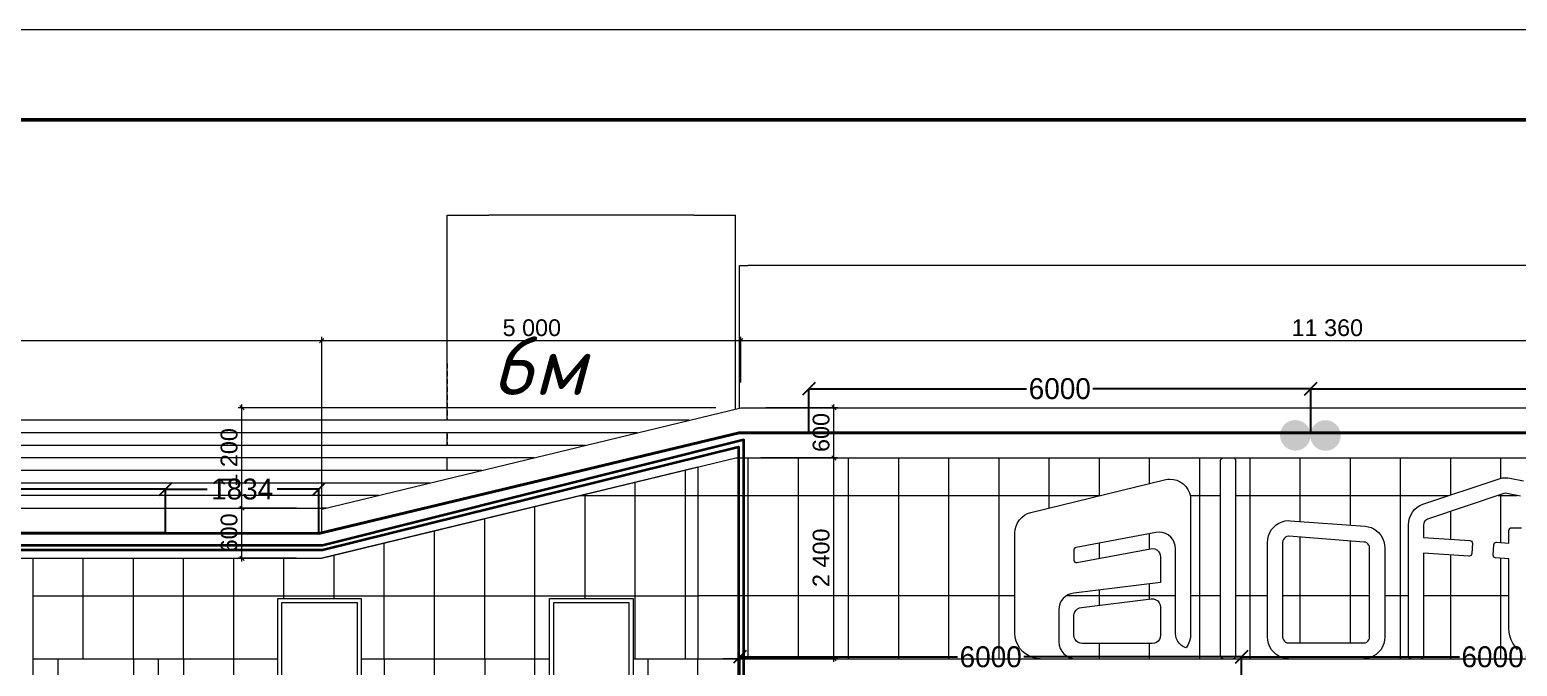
# Model space of a CAD drawing. Header units: millimetres. Extents: x 1499747 to 4230374, y -28481 to 441852.
# Drawn here: x 4100003 to 4117787, y 263885 to 271494 of the extents above; entities that cross this region are included whole.
import ezdxf
from ezdxf.enums import TextEntityAlignment as Align
from ezdxf.xclip import XClip

# ---------------------------------------------------------------- set-up
doc = ezdxf.new("R2010")
doc.units = ezdxf.units.MM
doc.header["$MEASUREMENT"] = 0
doc.header["$XCLIPFRAME"] = 0
doc.layers.add('0_ANNOT_Dimensions', color=7, linetype='Continuous')
for name, color, linetype, lineweight in [('1 Фасад_42_Витражные окна_Ном._пера__1_Ном._пера__7', 7, 'Continuous', 18), ('1 Фасад_42_Выступы_Ном._пера__1_Ном._пера__7', 7, 'Continuous', 18), ('1 Фасад_42_Двери Archicad_Ном._пера__3_Ном._пера__30', 30, 'Continuous', 18), ('1 Фасад_42_Конструктив - Колонны_Ном._пера__1_Ном._пера__7', 7, 'Continuous', 18), ('1 Фасад_42_Конструктив - Стены Ненесущие Газоблок_Ном._пера__1_Ном._пера__7', 7, 'Continuous', 18), ('1 Фасад_42_Конструктив - Стены Ненесущие Газоблок_Ном._пера__87_Ном._пера__251', 250, 'Continuous', 18), ('1 Фасад_42_Конструктив - Стены Несущие_Ном._пера__1_Ном._пера__7', 7, 'Continuous', 18), ('1 Фасад_42_Отделка керамика_Ном._пера__1_Ном._пера__7', 7, 'Continuous', 18), ('1 Фасад_42_Отделка керамика_Ном._пера__74_Ном._пера__255', 255, 'Continuous', 18), ('1 Фасад_42_Парапет_Ном._пера__20_Ном._пера__1', 1, 'Continuous', 18), ('1 Фасад_42_Размер - Общий_Ном._пера__1_Ном._пера__7', 7, 'Continuous', 18), ('1 Фасад_42_Ребра Навес_Ном._пера__1_Ном._пера__7', 7, 'Continuous', 18), ('1 Фасад_42_Сетка кладки_Ном._пера__102_Ном._пера__9', 9, 'Continuous', 18), ('1 Фасад_42_Сетка кладки_Ном._пера__62_Ном._пера__253', 252, 'Continuous', 18), ('FTP Cable', 130, 'Continuous', 30), ('Кабель 2x4mm', 200, 'Continuous', 30), ('Кабель 2х6 mm', 150, 'Continuous', 30)]:
    doc.layers.add(name, color=color, linetype=linetype, lineweight=lineweight)
doc.styles.add('СГЕНЕРИР_СТИЛЬ_2', font='arial.ttf')
doc.styles.add('СПДС', font='isocpeur.ttf', dxfattribs={"width": 0.9})
doc.styles.add('Текст', font='isocpeui.ttf')
doc.dimstyles.get("Standard").update_dxf_attribs({"dimtxt": 0.18, "dimasz": 0.18, "dimexe": 0.18, "dimexo": 0.0625, "dimgap": 0.09, "dimtad": 0, "dimtih": 1, "dimtoh": 1, "dimdec": 4, "dimzin": 0, "dimdsep": 46, "dimtxsty": 'Standard', "dimcen": 0.09, "dimadec": 0, "dimazin": 0, "dimtfac": 1, "dimtdec": 4, "dimtofl": 0, "dimtmove": 0, "dimatfit": 3, "dimfxl": 1, "dimtolj": 1, "dimtzin": 0, "dimarcsym": 0})

# ---------------------------------------------------------------- blocks, each defined once
blk = doc.blocks.new('Чертеж_5_42', base_point=(1557140, 9891))
at = {"layer": '1 Фасад_42_Витражные окна_Ном._пера__1_Ном._пера__7', "color": 252, "linetype": 'Continuous', "true_color": 0x939598}
for p, q in [((1533165, 54211), (1533395, 54211)), ((1533165, 53691), (1533165, 54211)), ((1533395, 54211), (1534065, 54211)), ((1534065, 54211), (1534065, 53691)), ((1536415, 54211), (1536645, 54211)), ((1536415, 53691), (1536415, 54211)), ((1536645, 54211), (1537315, 54211)), ((1537315, 54211), (1537315, 53691)), ((1533165, 53016), (1533165, 53691)), ((1534065, 53691), (1534065, 53016)), ((1536415, 53016), (1536415, 53691)), ((1537315, 53691), (1537315, 53016))]:
    blk.add_line(p, q, dxfattribs=at)
at = {"layer": '1 Фасад_42_Выступы_Ном._пера__1_Ном._пера__7', "color": 252, "linetype": 'Continuous', "true_color": 0x939598}
for p, q in [((1530190, 46491), (1530190, 54741)), ((1538140, 53541), (1538690, 53541)), ((1538140, 45941), (1538140, 53541)), ((1538690, 53541), (1552090, 53541))]:
    blk.add_line(p, q, dxfattribs=at)
at = {"layer": '1 Фасад_42_Двери Archicad_Ном._пера__3_Ном._пера__30', "color": 252, "linetype": 'Continuous', "true_color": 0x939598}
for p, q in [((1535140, 57071), (1535140, 57013)), ((1535140, 56977), (1535140, 56919)), ((1535140, 56883), (1535140, 56825)), ((1535140, 56789), (1535140, 56731)), ((1535140, 56695), (1535140, 56637)), ((1535140, 56601), (1535140, 56543)), ((1535140, 56507), (1535140, 56449)), ((1535140, 56412), (1535140, 56391)), ((1535140, 56224), (1535140, 56166)), ((1535140, 56130), (1535140, 56091))]:
    blk.add_line(p, q, dxfattribs=at)
at = {"layer": '1 Фасад_42_Конструктив - Колонны_Ном._пера__1_Ном._пера__7', "color": 252, "linetype": 'Continuous', "true_color": 0x939598}
for p, q in [((1535140, 56391), (1535140, 58841)), ((1535140, 58841), (1535640, 58841)), ((1538090, 58841), (1538590, 58841)), ((1538590, 56526), (1538590, 58841)), ((1535140, 56091), (1535140, 56241))]:
    blk.add_line(p, q, dxfattribs=at)
at = {"layer": '1 Фасад_42_Конструктив - Стены Ненесущие Газоблок_Ном._пера__1_Ном._пера__7', "color": 252, "linetype": 'Continuous', "true_color": 0x939598}
for p, q in [((1538635, 56537), (1538635, 58241)), ((1538635, 58241), (1538735, 58241)), ((1548040, 58241), (1538735, 58241))]:
    blk.add_line(p, q, dxfattribs=at)
at = {"layer": '1 Фасад_42_Конструктив - Стены Ненесущие Газоблок_Ном._пера__87_Ном._пера__251', "color": 252, "linetype": 'Continuous', "true_color": 0x939598}
for p, q in [((1535140, 55791), (1535140, 55941)), ((1535140, 55105), (1535140, 55105))]:
    blk.add_line(p, q, dxfattribs=at)
at = {"layer": '1 Фасад_42_Конструктив - Стены Несущие_Ном._пера__1_Ном._пера__7', "color": 252, "linetype": 'Continuous', "true_color": 0x939598}
for p, q in [((1538090, 58841), (1535640, 58841)), ((1535640, 55226), (1535640, 55226))]:
    blk.add_line(p, q, dxfattribs=at)
at = {"layer": '1 Фасад_42_Отделка керамика_Ном._пера__1_Ном._пера__7', "color": 252, "linetype": 'Continuous', "true_color": 0x939598}
for p, q in [((1544388, 55910), (1544391, 55922)), ((1544388, 53573), (1544388, 55910)), ((1544391, 55922), (1544397, 55932)), ((1544397, 55932), (1544407, 55939)), ((1544407, 55939), (1544418, 55941)), ((1544538, 55941), (1544550, 55939)), ((1544550, 55939), (1544560, 55932)), ((1544560, 55932), (1544566, 55922)), ((1544566, 55922), (1544568, 55910)), ((1544568, 55910), (1544568, 53573)), ((1538140, 55832), (1533642, 54741)), ((1538140, 55832), (1538140, 53541)), ((1542121, 55288), (1543734, 55685)), ((1543734, 55685), (1543757, 55688)), ((1543757, 55688), (1543780, 55689)), ((1543780, 55689), (1543824, 55685)), ((1543824, 55685), (1543866, 55674)), ((1543866, 55674), (1543905, 55656)), ((1546808, 55388), (1547720, 55692)), ((1547720, 55692), (1547758, 55702)), ((1547758, 55702), (1547797, 55705)), ((1547797, 55705), (1547821, 55704)), ((1547821, 55704), (1547845, 55700)), ((1547845, 55700), (1548010, 55666)), ((1543905, 55656), (1543941, 55631)), ((1543941, 55631), (1543972, 55600)), ((1543972, 55600), (1543997, 55564)), ((1543997, 55564), (1544015, 55525)), ((1544015, 55525), (1544027, 55483)), ((1547776, 55514), (1546863, 55209)), ((1547796, 55518), (1547776, 55514)), ((1547810, 55516), (1547796, 55518)), ((1547975, 55482), (1547810, 55516)), ((1544027, 55483), (1544030, 55439)), ((1544030, 55439), (1544030, 53841)), ((1546682, 55293), (1546708, 55324)), ((1546708, 55324), (1546738, 55351)), ((1546738, 55351), (1546771, 55372)), ((1546771, 55372), (1546808, 55388)), ((1541944, 55127), (1541961, 55165)), ((1541961, 55165), (1541984, 55200)), ((1541984, 55200), (1542012, 55230)), ((1542012, 55230), (1542045, 55255)), ((1542045, 55255), (1542081, 55275)), ((1542081, 55275), (1542121, 55288)), ((1545023, 55115), (1545053, 55142)), ((1545053, 55142), (1545086, 55163)), ((1545086, 55163), (1545123, 55179)), ((1545123, 55179), (1545161, 55188)), ((1545161, 55188), (1545200, 55192)), ((1545200, 55192), (1545218, 55191)), ((1545218, 55191), (1546118, 55124)), ((1546635, 55140), (1546638, 55180)), ((1546635, 53573), (1546635, 55140)), ((1546638, 55180), (1546647, 55220)), ((1546647, 55220), (1546662, 55258)), ((1546662, 55258), (1546682, 55293)), ((1546817, 55159), (1546815, 55141)), ((1546815, 55141), (1546815, 55140)), ((1546815, 55140), (1546815, 54990)), ((1546824, 55177), (1546817, 55159)), ((1546835, 55192), (1546824, 55177)), ((1546848, 55202), (1546835, 55192)), ((1546863, 55209), (1546848, 55202)), ((1541930, 55045), (1541934, 55087)), ((1541930, 53841), (1541930, 55045)), ((1541934, 55087), (1541944, 55127)), ((1543613, 55051), (1542660, 54871)), ((1543652, 55055), (1543613, 55051)), ((1543691, 55050), (1543652, 55055)), ((1543728, 55039), (1543691, 55050)), ((1543762, 55020), (1543728, 55039)), ((1543792, 54995), (1543762, 55020)), ((1543817, 54965), (1543792, 54995)), ((1543835, 54931), (1543817, 54965)), ((1544950, 54931), (1544953, 54971)), ((1544953, 54971), (1544962, 55011)), ((1544962, 55011), (1544977, 55049)), ((1544977, 55049), (1544998, 55084)), ((1544998, 55084), (1545023, 55115)), ((1545140, 54967), (1545133, 54949)), ((1545151, 54982), (1545140, 54967)), ((1545165, 54994), (1545151, 54982)), ((1545182, 55001), (1545165, 54994)), ((1545200, 55004), (1545182, 55001)), ((1545205, 55004), (1545200, 55004)), ((1546105, 54936), (1545205, 55004)), ((1546118, 55124), (1546153, 55118)), ((1546153, 55118), (1546188, 55108)), ((1546188, 55108), (1546220, 55092)), ((1546220, 55092), (1546250, 55072)), ((1546250, 55072), (1546277, 55048)), ((1546277, 55048), (1546303, 55017)), ((1546303, 55017), (1546323, 54981)), ((1546323, 54981), (1546338, 54944)), ((1546815, 54990), (1547369, 54954)), ((1547369, 54954), (1547380, 54951)), ((1547836, 55075), (1547838, 55087)), ((1547836, 54924), (1547836, 55075)), ((1547838, 55087), (1547845, 55098)), ((1547845, 55098), (1547855, 55104)), ((1547855, 55104), (1547866, 55107)), ((1547866, 55107), (1547986, 55107)), ((1542639, 54855), (1542635, 54841)), ((1542635, 54841), (1542635, 54719)), ((1542647, 54865), (1542639, 54855)), ((1542660, 54871), (1542647, 54865)), ((1542671, 54690), (1543552, 54856)), ((1543552, 54856), (1543577, 54858)), ((1543577, 54858), (1543601, 54853)), ((1543601, 54853), (1543624, 54842)), ((1543624, 54842), (1543643, 54826)), ((1543643, 54826), (1543658, 54806)), ((1543658, 54806), (1543667, 54783)), ((1543667, 54783), (1543670, 54758)), ((1543847, 54893), (1543835, 54931)), ((1543850, 54855), (1543847, 54893)), ((1543850, 53841), (1543850, 54855)), ((1544950, 53802), (1544950, 54931)), ((1545133, 54949), (1545130, 54931)), ((1545130, 54931), (1545130, 53802)), ((1546122, 54933), (1546105, 54936)), ((1546137, 54926), (1546122, 54933)), ((1546150, 54915), (1546137, 54926)), ((1546161, 54900), (1546150, 54915)), ((1546168, 54882), (1546161, 54900)), ((1546170, 54864), (1546168, 54882)), ((1546170, 53802), (1546170, 54864)), ((1546338, 54944), (1546347, 54904)), ((1546347, 54904), (1546350, 54864)), ((1546350, 54864), (1546350, 53802)), ((1546815, 54802), (1546815, 53573)), ((1547358, 54767), (1546815, 54802)), ((1547381, 54776), (1547372, 54769)), ((1547380, 54951), (1547389, 54945)), ((1547388, 54785), (1547381, 54776)), ((1547390, 54797), (1547388, 54785)), ((1547389, 54945), (1547395, 54935)), ((1547398, 54922), (1547390, 54797)), ((1547395, 54935), (1547398, 54923)), ((1547398, 54923), (1547398, 54922)), ((1547647, 54779), (1547654, 54904)), ((1547647, 54778), (1547647, 54779)), ((1547649, 54766), (1547647, 54778)), ((1547654, 54904), (1547657, 54915)), ((1547657, 54915), (1547663, 54925)), ((1547663, 54925), (1547673, 54931)), ((1547673, 54931), (1547684, 54934)), ((1547684, 54934), (1547686, 54934)), ((1547686, 54934), (1547836, 54924)), ((1542635, 54719), (1542638, 54707)), ((1542638, 54707), (1542646, 54696)), ((1542646, 54696), (1542658, 54690)), ((1542658, 54690), (1542671, 54690)), ((1543670, 54758), (1543670, 54450)), ((1547360, 54767), (1547358, 54767)), ((1547372, 54769), (1547360, 54767)), ((1547656, 54755), (1547649, 54766)), ((1547664, 54749), (1547656, 54755)), ((1547675, 54746), (1547664, 54749)), ((1547836, 54736), (1547675, 54746)), ((1547836, 53906), (1547836, 54736)), ((1543670, 54450), (1542632, 54326)), ((1533115, 53541), (1533115, 54261)), ((1533115, 54261), (1534115, 54261)), ((1534115, 54261), (1534115, 53541)), ((1536365, 53541), (1536365, 54261)), ((1536365, 54261), (1537365, 54261)), ((1537365, 54261), (1537365, 53541)), ((1542506, 54260), (1542484, 54231)), ((1542532, 54285), (1542506, 54260)), ((1542563, 54304), (1542532, 54285)), ((1542596, 54318), (1542563, 54304)), ((1542632, 54326), (1542596, 54318)), ((1542724, 54155), (1543559, 54255)), ((1543559, 54255), (1543587, 54255)), ((1543587, 54255), (1543613, 54246)), ((1543613, 54246), (1543637, 54231)), ((1542459, 54163), (1542455, 54127)), ((1542455, 54127), (1542455, 53741)), ((1542468, 54198), (1542459, 54163)), ((1542484, 54231), (1542468, 54198)), ((1542635, 54056), (1542638, 54080)), ((1542638, 54080), (1542647, 54102)), ((1542647, 54102), (1542661, 54122)), ((1542661, 54122), (1542679, 54138)), ((1542679, 54138), (1542700, 54150)), ((1542700, 54150), (1542724, 54155)), ((1543637, 54231), (1543655, 54209)), ((1543655, 54209), (1543667, 54184)), ((1543667, 54184), (1543670, 54156)), ((1543670, 54156), (1543670, 53821)), ((1542635, 53821), (1542635, 54056)), ((1547839, 53859), (1547836, 53906)), ((1541934, 53794), (1541930, 53841)), ((1541945, 53749), (1541934, 53794)), ((1541963, 53705), (1541945, 53749)), ((1542455, 53741), (1542459, 53702)), ((1542639, 53795), (1542635, 53821)), ((1542649, 53771), (1542639, 53795)), ((1542665, 53751), (1542649, 53771)), ((1542685, 53735), (1542665, 53751)), ((1542710, 53725), (1542685, 53735)), ((1542735, 53721), (1542710, 53725)), ((1543570, 53721), (1542735, 53721)), ((1543596, 53725), (1543570, 53721)), ((1543620, 53735), (1543596, 53725)), ((1543641, 53751), (1543620, 53735)), ((1543657, 53771), (1543641, 53751)), ((1543667, 53795), (1543657, 53771)), ((1543670, 53821), (1543667, 53795)), ((1543853, 53809), (1543850, 53841)), ((1543862, 53778), (1543853, 53809)), ((1543876, 53748), (1543862, 53778)), ((1543896, 53722), (1543876, 53748)), ((1543919, 53700), (1543896, 53722)), ((1544000, 53709), (1543976, 53670)), ((1544017, 53751), (1544000, 53709)), ((1544027, 53796), (1544017, 53751)), ((1544030, 53841), (1544027, 53796)), ((1544953, 53762), (1544950, 53802)), ((1544962, 53722), (1544953, 53762)), ((1544977, 53684), (1544962, 53722)), ((1545130, 53802), (1545133, 53783)), ((1545133, 53783), (1545140, 53766)), ((1545140, 53766), (1545151, 53750)), ((1545151, 53750), (1545165, 53739)), ((1545165, 53739), (1545182, 53732)), ((1545182, 53732), (1545200, 53729)), ((1545200, 53729), (1546100, 53729)), ((1546100, 53729), (1546119, 53732)), ((1546119, 53732), (1546135, 53739)), ((1546135, 53739), (1546150, 53750)), ((1546150, 53750), (1546161, 53766)), ((1546161, 53766), (1546168, 53783)), ((1546168, 53783), (1546170, 53802)), ((1546338, 53722), (1546323, 53684)), ((1546347, 53762), (1546338, 53722)), ((1546350, 53802), (1546347, 53762)), ((1547848, 53813), (1547839, 53859)), ((1547862, 53767), (1547848, 53813)), ((1547883, 53725), (1547862, 53767)), ((1547908, 53685), (1547883, 53725)), ((1530190, 53541), (1533115, 53541)), ((1533115, 50241), (1533115, 53541)), ((1534115, 53541), (1534115, 50241)), ((1534115, 53541), (1536365, 53541)), ((1536365, 50241), (1536365, 53541)), ((1537365, 53541), (1537365, 50241)), ((1537365, 53541), (1538140, 53541)), ((1537540, 53541), (1537540, 50241)), ((1541988, 53665), (1541963, 53705)), ((1542018, 53629), (1541988, 53665)), ((1542054, 53599), (1542018, 53629)), ((1542094, 53574), (1542054, 53599)), ((1542138, 53556), (1542094, 53574)), ((1542184, 53545), (1542138, 53556)), ((1542230, 53541), (1542184, 53545)), ((1542459, 53702), (1542471, 53665)), ((1542471, 53665), (1542489, 53630)), ((1542489, 53630), (1542514, 53600)), ((1542514, 53600), (1542544, 53575)), ((1542544, 53575), (1542579, 53556)), ((1542579, 53556), (1542616, 53545)), ((1542616, 53545), (1542655, 53541)), ((1543946, 53682), (1543919, 53700)), ((1543976, 53670), (1543946, 53682)), ((1544391, 53561), (1544388, 53573)), ((1544397, 53550), (1544391, 53561)), ((1544407, 53544), (1544397, 53550)), ((1544418, 53541), (1544407, 53544)), ((1544550, 53544), (1544538, 53541)), ((1544560, 53550), (1544550, 53544)), ((1544566, 53561), (1544560, 53550)), ((1544568, 53573), (1544566, 53561)), ((1544998, 53649), (1544977, 53684)), ((1545023, 53618), (1544998, 53649)), ((1545053, 53591), (1545023, 53618)), ((1545086, 53570), (1545053, 53591)), ((1545123, 53554), (1545086, 53570)), ((1545161, 53545), (1545123, 53554)), ((1545200, 53541), (1545161, 53545)), ((1546140, 53545), (1546100, 53541)), ((1546178, 53554), (1546140, 53545)), ((1546214, 53570), (1546178, 53554)), ((1546248, 53591), (1546214, 53570)), ((1546277, 53618), (1546248, 53591)), ((1546303, 53649), (1546277, 53618)), ((1546323, 53684), (1546303, 53649)), ((1546637, 53561), (1546635, 53573)), ((1546644, 53550), (1546637, 53561)), ((1546653, 53544), (1546644, 53550)), ((1546665, 53541), (1546653, 53544)), ((1546796, 53544), (1546785, 53541)), ((1546806, 53550), (1546796, 53544)), ((1546813, 53561), (1546806, 53550)), ((1546815, 53573), (1546813, 53561)), ((1547939, 53648), (1547908, 53685))]:
    blk.add_line(p, q, dxfattribs=at)
at = {"layer": '1 Фасад_42_Отделка керамика_Ном._пера__74_Ном._пера__255', "color": 252, "linetype": 'Continuous', "true_color": 0x939598}
for p, q in [((1530490, 50241), (1530490, 53541)), ((1531390, 53541), (1531390, 50241)), ((1531690, 50241), (1531690, 53541)), ((1531990, 53541), (1531990, 50241)), ((1532590, 50241), (1532590, 53541)), ((1534390, 53541), (1534390, 50241)), ((1534990, 50241), (1534990, 53541)), ((1535590, 53541), (1535590, 50241)), ((1536190, 50241), (1536190, 53541))]:
    blk.add_line(p, q, dxfattribs=at)
at = {"layer": '1 Фасад_42_Парапет_Ном._пера__20_Ном._пера__1', "color": 252, "linetype": 'Continuous', "true_color": 0x939598}
for p, q in [((1533642, 55327), (1538652, 56541)), ((1538652, 56541), (1547615, 56541)), ((1547615, 56541), (1558940, 56541)), ((1533642, 54742), (1538593, 55941)), ((1538593, 55941), (1547615, 55941)), ((1547615, 55941), (1558940, 55941)), ((1504941, 55341), (1533642, 55341)), ((1533640, 55327), (1533642, 55327)), ((1533642, 55341), (1533642, 55327)), ((1504941, 54741), (1533640, 54741)), ((1533640, 54741), (1533642, 54742)), ((1533640, 54741), (1533642, 54741)), ((1533642, 54742), (1533642, 54741))]:
    blk.add_line(p, q, dxfattribs=at)
at = {"layer": '1 Фасад_42_Размер - Общий_Ном._пера__1_Ном._пера__7', "color": 252, "linetype": 'Continuous', "true_color": 0x939598}
for p, q in [((1504941, 57343), (1533642, 57343)), ((1533667, 57368), (1533617, 57318)), ((1533667, 57368), (1533617, 57318)), ((1533642, 55041), (1533642, 57390)), ((1533642, 55041), (1533642, 57390)), ((1533642, 57343), (1538652, 57343)), ((1538677, 57368), (1538627, 57318)), ((1538677, 57368), (1538627, 57318)), ((1538652, 56841), (1538652, 57390)), ((1538652, 56841), (1538652, 57390)), ((1538652, 57343), (1552640, 57343)), ((1532713, 56516), (1532663, 56566)), ((1532688, 56541), (1532688, 56579)), ((1539791, 56516), (1539741, 56566)), ((1539766, 56541), (1539766, 56579)), ((1538352, 56541), (1532641, 56541)), ((1532688, 55341), (1532688, 56541)), ((1539813, 56541), (1538952, 56541)), ((1539766, 55941), (1539766, 56541)), ((1539813, 55941), (1538893, 55941)), ((1539813, 55941), (1538893, 55941)), ((1539741, 55966), (1539791, 55916)), ((1539741, 55966), (1539791, 55916)), ((1539766, 53541), (1539766, 55941)), ((1533342, 55341), (1532641, 55341)), ((1533342, 55341), (1532641, 55341)), ((1532663, 55366), (1532713, 55316)), ((1532663, 55366), (1532713, 55316)), ((1532688, 54741), (1532688, 55341)), ((1533342, 54741), (1532641, 54741)), ((1532663, 54766), (1532713, 54716)), ((1532688, 54704), (1532688, 54741)), ((1539813, 53541), (1538440, 53541)), ((1539741, 53566), (1539791, 53516)), ((1539766, 53504), (1539766, 53541))]:
    blk.add_line(p, q, dxfattribs=at)
at = {"layer": '1 Фасад_42_Ребра Навес_Ном._пера__1_Ном._пера__7', "color": 252, "linetype": 'Continuous', "true_color": 0x939598}
for p, q in [((1538033, 56391), (1504940, 56391)), ((1537414, 56241), (1504940, 56241)), ((1536795, 56091), (1504940, 56091)), ((1536176, 55941), (1504940, 55941)), ((1535557, 55791), (1504940, 55791)), ((1534938, 55641), (1504940, 55641)), ((1534319, 55491), (1504940, 55491)), ((1533699, 55341), (1533642, 55341))]:
    blk.add_line(p, q, dxfattribs=at)
at = {"layer": '1 Фасад_42_Сетка кладки_Ном._пера__102_Ном._пера__9', "color": 252, "linetype": 'Continuous', "true_color": 0x939598}
for p, q in [((1538740, 53541), (1538740, 55941)), ((1539340, 53541), (1539340, 55941)), ((1539940, 53541), (1539940, 55941)), ((1540540, 53541), (1540540, 55941)), ((1541140, 53541), (1541140, 55941)), ((1541740, 53541), (1541740, 55941)), ((1542340, 55342), (1542340, 55941)), ((1542940, 55490), (1542940, 55941)), ((1543540, 55637), (1543540, 55941)), ((1544140, 53541), (1544140, 55941)), ((1544740, 53541), (1544740, 55941)), ((1545340, 55182), (1545340, 55941)), ((1545940, 55137), (1545940, 55941)), ((1546540, 53541), (1546540, 55941)), ((1547140, 55499), (1547140, 55941)), ((1547740, 55697), (1547740, 55941)), ((1538140, 55491), (1542945, 55491)), ((1544024, 55491), (1544388, 55491)), ((1544568, 55491), (1547116, 55491)), ((1547707, 55491), (1547932, 55491)), ((1547740, 54930), (1547740, 55502)), ((1547140, 54969), (1547140, 55302)), ((1543540, 54854), (1543540, 55037)), ((1545340, 53729), (1545340, 54993)), ((1542940, 54741), (1542940, 54924)), ((1545940, 53729), (1545940, 54949)), ((1547140, 53541), (1547140, 54781)), ((1547740, 53541), (1547740, 54742)), ((1543540, 54253), (1543540, 54434)), ((1541930, 54291), (1538140, 54291)), ((1543850, 54291), (1542542, 54291)), ((1542940, 54181), (1542940, 54363)), ((1544388, 54291), (1544030, 54291)), ((1544950, 54291), (1544568, 54291)), ((1546170, 54291), (1545130, 54291)), ((1546635, 54291), (1546350, 54291)), ((1547836, 54291), (1546815, 54291)), ((1542940, 53541), (1542940, 53721)), ((1543540, 53541), (1543540, 53721))]:
    blk.add_line(p, q, dxfattribs=at)
at = {"layer": '1 Фасад_42_Сетка кладки_Ном._пера__62_Ном._пера__253', "color": 252, "linetype": 'Continuous', "true_color": 0x939598}
for p, q in [((1536734, 55491), (1536735, 55491)), ((1536735, 55491), (1538140, 55491)), ((1530190, 54291), (1538140, 54291))]:
    blk.add_line(p, q, dxfattribs=at)
at = {"layer": '1 Фасад_42_Сетка кладки_Ном._пера__62_Ном._пера__253', "color": 252, "linetype": 'Continuous', "true_color": 0x939598, "flags": 128}
for points in [[(1537990, 53541), (1537990, 55795)], [(1536790, 54261), (1536790, 55504)], [(1537390, 53541), (1537390, 55650)], [(1536190, 53541), (1536190, 55359)], [(1535590, 53541), (1535590, 55214)], [(1534990, 53541), (1534990, 55068)], [(1533790, 54261), (1533790, 54777)], [(1534390, 53541), (1534390, 54923)], [(1530190, 53541), (1530190, 54741)], [(1530790, 53541), (1530790, 54741)], [(1531390, 53541), (1531390, 54741)], [(1531990, 53541), (1531990, 54741)], [(1532590, 53541), (1532590, 54741)], [(1533190, 54261), (1533190, 54741)]]:
    blk.add_lwpolyline(points, dxfattribs=at)
at = {"layer": '1 Фасад_42_Размер - Общий_Ном._пера__1_Ном._пера__7', "color": 252, "linetype": 'Continuous', "true_color": 0x939598, "char_height": 200, "attachment_point": 7, "style": 'СГЕНЕРИР_СТИЛЬ_2'}
for s, insert in [('\\A1;{\\pql;\\fArial|b0|i0|c204|p0;\\W1.000000;5 000}', (1535804, 57395)), ('\\A1;{\\pql;\\fArial|b0|i0|c204|p0;\\W1.000000;11 360}', (1545237, 57395))]:
    blk.add_mtext(s, dxfattribs=dict(at, insert=insert))
at = {"layer": '1 Фасад_42_Размер - Общий_Ном._пера__1_Ном._пера__7', "color": 252, "linetype": 'Continuous', "true_color": 0x939598, "char_height": 200, "attachment_point": 7, "rotation": 90, "style": 'СГЕНЕРИР_СТИЛЬ_2'}
for s, insert in [('\\A1;{\\pql;\\fArial|b0|i0|c204|p0;\\W1.000000;600}', (1539714, 56012)), ('\\A1;{\\pql;\\fArial|b0|i0|c204|p0;\\W1.000000;1\xa0200}', (1532636, 55598)), ('\\A1;{\\pql;\\fArial|b0|i0|c204|p0;\\W1.000000;600}', (1532636, 54812)), ('\\A1;{\\pql;\\fArial|b0|i0|c204|p0;\\W1.000000;2\xa0400}', (1539714, 54398))]:
    blk.add_mtext(s, dxfattribs=dict(at, insert=insert))
blk = doc.blocks.new('_Oblique')
at = {"color": 0, "linetype": 'ByBlock', "lineweight": -2}
blk.add_line((-0.5, -0.5), (0.5, 0.5), dxfattribs=at)
blk = doc.blocks.new('*D859')
at = {"layer": '0_ANNOT_Dimensions', "color": 0, "lineweight": -2, "transparency": 16777216}
for p, q in [((4095626, 265476), (4095626, 266002)), ((4095626, 266002), (4098230, 266002)), ((4101626, 266002), (4099022, 266002)), ((4101626, 265476), (4101626, 266002))]:
    blk.add_line(p, q, dxfattribs=at)
at = {"layer": 'Defpoints', "color": 0, "lineweight": 30, "transparency": 16777216}
for p in [(4101626, 266002), (4095626, 265476), (4101626, 265476)]:
    blk.add_point(p, dxfattribs=at)
at = {"layer": '0_ANNOT_Dimensions', "color": 0, "lineweight": -2, "transparency": 16777216, "xscale": 150, "yscale": 150, "zscale": 150, "rotation": 180}
blk.add_blockref('_Oblique', (4095626, 266002), dxfattribs=at)
at = {"layer": '0_ANNOT_Dimensions', "color": 0, "lineweight": -2, "transparency": 16777216, "xscale": 150, "yscale": 150, "zscale": 150}
blk.add_blockref('_Oblique', (4101626, 266002), dxfattribs=at)
at = {"layer": '0_ANNOT_Dimensions', "color": 0, "lineweight": 25, "transparency": 16777216, "insert": (4098626, 266002), "char_height": 250, "attachment_point": 5}
blk.add_mtext('\\A1;6000', dxfattribs=at)
blk = doc.blocks.new('*D860')
at = {"layer": '0_ANNOT_Dimensions', "color": 0, "lineweight": -2, "transparency": 16777216}
for p, q in [((4109318, 266676), (4109318, 267203)), ((4109318, 267202), (4111922, 267202)), ((4115318, 267202), (4112714, 267202)), ((4115318, 266676), (4115318, 267203))]:
    blk.add_line(p, q, dxfattribs=at)
at = {"layer": 'Defpoints', "color": 0, "lineweight": 30, "transparency": 16777216}
for p in [(4115318, 267202), (4109318, 266676), (4115318, 266676)]:
    blk.add_point(p, dxfattribs=at)
at = {"layer": '0_ANNOT_Dimensions', "color": 0, "lineweight": -2, "transparency": 16777216, "xscale": 150, "yscale": 150, "zscale": 150, "rotation": 180}
blk.add_blockref('_Oblique', (4109318, 267202), dxfattribs=at)
at = {"layer": '0_ANNOT_Dimensions', "color": 0, "lineweight": -2, "transparency": 16777216, "xscale": 150, "yscale": 150, "zscale": 150}
blk.add_blockref('_Oblique', (4115318, 267202), dxfattribs=at)
at = {"layer": '0_ANNOT_Dimensions', "color": 0, "lineweight": 25, "transparency": 16777216, "insert": (4112318, 267202), "char_height": 250, "attachment_point": 5}
blk.add_mtext('\\A1;6000', dxfattribs=at)
blk = doc.blocks.new('*D861')
at = {"layer": '0_ANNOT_Dimensions', "color": 0, "lineweight": -2, "transparency": 16777216}
for p, q in [((4101626, 265476), (4101626, 266002)), ((4101626, 266002), (4102126, 266002)), ((4103460, 266002), (4102960, 266002)), ((4103460, 265473), (4103460, 266002))]:
    blk.add_line(p, q, dxfattribs=at)
at = {"layer": 'Defpoints', "color": 0, "lineweight": 30, "transparency": 16777216}
for p in [(4103460, 266002), (4101626, 265476), (4103460, 265473)]:
    blk.add_point(p, dxfattribs=at)
at = {"layer": '0_ANNOT_Dimensions', "color": 0, "lineweight": -2, "transparency": 16777216, "xscale": 150, "yscale": 150, "zscale": 150, "rotation": 180}
blk.add_blockref('_Oblique', (4101626, 266002), dxfattribs=at)
at = {"layer": '0_ANNOT_Dimensions', "color": 0, "lineweight": -2, "transparency": 16777216, "xscale": 150, "yscale": 150, "zscale": 150}
blk.add_blockref('_Oblique', (4103460, 266002), dxfattribs=at)
at = {"layer": '0_ANNOT_Dimensions', "color": 0, "lineweight": 25, "transparency": 16777216, "insert": (4102543, 266002), "char_height": 250, "attachment_point": 5}
blk.add_mtext('\\A1;1834', dxfattribs=at)
blk = doc.blocks.new('*D862')
at = {"layer": '0_ANNOT_Dimensions', "color": 0, "lineweight": -2, "transparency": 16777216}
for p, q in [((4115318, 266676), (4115318, 267203)), ((4115318, 267202), (4117922, 267202)), ((4121318, 267202), (4118714, 267202)), ((4121318, 266676), (4121318, 267203))]:
    blk.add_line(p, q, dxfattribs=at)
at = {"layer": 'Defpoints', "color": 0, "lineweight": 30, "transparency": 16777216}
for p in [(4121318, 267202), (4115318, 266676), (4121318, 266676)]:
    blk.add_point(p, dxfattribs=at)
at = {"layer": '0_ANNOT_Dimensions', "color": 0, "lineweight": -2, "transparency": 16777216, "xscale": 150, "yscale": 150, "zscale": 150, "rotation": 180}
blk.add_blockref('_Oblique', (4115318, 267202), dxfattribs=at)
at = {"layer": '0_ANNOT_Dimensions', "color": 0, "lineweight": -2, "transparency": 16777216, "xscale": 150, "yscale": 150, "zscale": 150}
blk.add_blockref('_Oblique', (4121318, 267202), dxfattribs=at)
at = {"layer": '0_ANNOT_Dimensions', "color": 0, "lineweight": 25, "transparency": 16777216, "insert": (4118318, 267202), "char_height": 250, "attachment_point": 5}
blk.add_mtext('\\A1;6000', dxfattribs=at)
blk = doc.blocks.new('*D819')
at = {"layer": '0_ANNOT_Dimensions', "color": 0, "lineweight": -2, "transparency": 16777216}
for p, q in [((4108492, 263471), (4108492, 263998)), ((4108492, 263997), (4111096, 263997)), ((4114492, 263997), (4111888, 263997)), ((4114492, 263471), (4114492, 263998))]:
    blk.add_line(p, q, dxfattribs=at)
at = {"layer": 'Defpoints', "color": 0, "lineweight": 30, "transparency": 16777216}
for p in [(4114492, 263997), (4108492, 263471), (4114492, 263471)]:
    blk.add_point(p, dxfattribs=at)
at = {"layer": '0_ANNOT_Dimensions', "color": 0, "lineweight": -2, "transparency": 16777216, "xscale": 150, "yscale": 150, "zscale": 150, "rotation": 180}
blk.add_blockref('_Oblique', (4108492, 263997), dxfattribs=at)
at = {"layer": '0_ANNOT_Dimensions', "color": 0, "lineweight": -2, "transparency": 16777216, "xscale": 150, "yscale": 150, "zscale": 150}
blk.add_blockref('_Oblique', (4114492, 263997), dxfattribs=at)
at = {"layer": '0_ANNOT_Dimensions', "color": 0, "lineweight": 25, "transparency": 16777216, "insert": (4111492, 263997), "char_height": 250, "attachment_point": 5}
blk.add_mtext('\\A1;6000', dxfattribs=at)
blk = doc.blocks.new('*D820')
at = {"layer": '0_ANNOT_Dimensions', "color": 0, "lineweight": -2, "transparency": 16777216}
for p, q in [((4114492, 263471), (4114492, 263998)), ((4114492, 263997), (4117096, 263997)), ((4120492, 263997), (4117888, 263997)), ((4120492, 263471), (4120492, 263998))]:
    blk.add_line(p, q, dxfattribs=at)
at = {"layer": 'Defpoints', "color": 0, "lineweight": 30, "transparency": 16777216}
for p in [(4120492, 263997), (4114492, 263471), (4120492, 263471)]:
    blk.add_point(p, dxfattribs=at)
at = {"layer": '0_ANNOT_Dimensions', "color": 0, "lineweight": -2, "transparency": 16777216, "xscale": 150, "yscale": 150, "zscale": 150, "rotation": 180}
blk.add_blockref('_Oblique', (4114492, 263997), dxfattribs=at)
at = {"layer": '0_ANNOT_Dimensions', "color": 0, "lineweight": -2, "transparency": 16777216, "xscale": 150, "yscale": 150, "zscale": 150}
blk.add_blockref('_Oblique', (4120492, 263997), dxfattribs=at)
at = {"layer": '0_ANNOT_Dimensions', "color": 0, "lineweight": 25, "transparency": 16777216, "insert": (4117492, 263997), "char_height": 250, "attachment_point": 5}
blk.add_mtext('\\A1;6000', dxfattribs=at)
blk = doc.blocks.new('*U32')
at = {"lineweight": 0}
blk.add_lwpolyline([(-415, -5), (5, -5), (5, 292), (-415, 292)], close=True, dxfattribs=at)
at = {"color": 0, "linetype": 'Continuous', "lineweight": 50}
blk.add_lwpolyline([(-395, 287), (0, 287), (0, 0), (-395, 0)], close=True, dxfattribs=at)
at = {"style": 'СПДС'}
for tag, p in [('ШИФР_ПРОЕКТА_ЛИСТ2', (-65, 7.5)), ('ЛИСТ_второй', (-5, 5))]:
    blk.add_attdef(tag, text='', height=2.5, dxfattribs=at).set_placement(p, align=Align.MIDDLE_CENTER)

msp = doc.modelspace()

# ---------------------------------------------------------------- block references
at = {"layer": 'Кабель 2х6 mm', "lineweight": 35}
ref = msp.add_blockref('Чертеж_5_42', (4126992.37118, 220325.48676), dxfattribs=at)
XClip(ref).set_block_clipping_path([(1496000, -1299.0576434789), (1580000, 60181.6414690267)])

# ---------------------------------------------------------------- next in the draw order: hatches: boundary and pattern name
at = {"layer": 'Кабель 2x4mm', "lineweight": 30, "true_color": 0xcd2027}
h = msp.add_hatch(color=242, dxfattribs=at)
h.dxf.hatch_style = 1
edge = h.paths.add_edge_path()
edge.add_arc((4115134.47541, 266645.43288), 182.88557, 0, 360)
h = msp.add_hatch(color=242, dxfattribs=at)
h.dxf.hatch_style = 1
edge = h.paths.add_edge_path()
edge.add_arc((4115494.86936, 266643.61361), 182.88557, 0, 360)

# ---------------------------------------------------------------- next in the draw order: linework, layer by layer
at = {"layer": 'FTP Cable', "lineweight": 35}
for points in [[(4108542.37118, 263425.48675), (4108542.37118, 266591.3988), (4103503.01152, 265326.96613), (4094542.00197, 265326.96613), (4094542.00197, 265775.40845)], [(4094381.00573, 265775.40845), (4094381.00573, 265275.47612), (4103503.01152, 265275.47612), (4108476.63971, 266509.52574), (4108476.63971, 263316.94669)]]:
    msp.add_lwpolyline(points, dxfattribs=at)
at = {"layer": 'Кабель 2х6 mm', "color": 116, "lineweight": 40, "true_color": 0x136734}
for points in [[(4109318.08532, 266675.81879), (4108484.36047, 266675.64623), (4103460.04763, 265472.86658)], [(4095626.34956, 265475.52592), (4101626.34956, 265475.52592)]]:
    msp.add_lwpolyline(points, dxfattribs=at)
at = {"layer": 'Кабель 2х6 mm', "color": 85, "lineweight": 40, "true_color": 0x58ba48}
for points in [[(4109318.08532, 266675.81879), (4115318.08532, 266675.81879)], [(4101626.34956, 265475.52592), (4103460.04763, 265472.86658)]]:
    msp.add_lwpolyline(points, dxfattribs=at)
at = {"layer": 'Кабель 2х6 mm', "color": 219, "lineweight": 40, "true_color": 0x642165}
msp.add_lwpolyline([(4115318.08532, 266675.81879), (4121318.08532, 266675.81879)], dxfattribs=at)

# ---------------------------------------------------------------- next in the draw order: block references
at = {"lineweight": 0, "xscale": 215.0767254341117, "yscale": 215.0767254341117, "zscale": 215.0767254341117}
msp.add_blockref('*U32', (4149914.42377, 208691.10643), dxfattribs=at)

# ---------------------------------------------------------------- next in the draw order: texts
at = {"color": 18, "lineweight": 50, "true_color": 0x000000, "insert": (4105523.17898, 267828.68405), "char_height": 700, "width": 12874.2351114, "attachment_point": 1, "style": 'Текст'}
msp.add_mtext('6м', dxfattribs=at)

# ---------------------------------------------------------------- next in the draw order: dimensions: what is measured, and where the dimension line sits
at = {"layer": '0_ANNOT_Dimensions', "lineweight": 25}
for base, p1, p2, picture, middle in [((4115318.08532, 267202.38996), (4109318.08532, 266675.81879), (4115318.08532, 266675.81879), '*D860', (4112318.08532, 267202.38996)), ((4121318.08532, 267202.38996), (4115318.08532, 266675.81879), (4121318.08532, 266675.81879), '*D862', (4118318.08532, 267202.38996)), ((4101626.34956, 266002.09709), (4095626.34956, 265475.52592), (4101626.34956, 265475.52592), '*D859', (4098626.34956, 266002.09709)), ((4103460.04763, 266002.27709), (4101626.34956, 265475.52592), (4103460.04763, 265472.86658), '*D861', (4102543.1986, 266002.27709)), ((4114492.38819, 263997.4643), (4108492.38819, 263470.89313), (4114492.38819, 263470.89313), '*D819', (4111492.38819, 263997.4643)), ((4120492.38819, 263997.4643), (4114492.38819, 263470.89313), (4120492.38819, 263470.89313), '*D820', (4117492.38819, 263997.4643))]:
    dim = msp.add_linear_dim(base=base, p1=p1, p2=p2, dimstyle='Standard', override={"dimtxt": 250, "dimasz": 150, "dimdec": 0, "dimblk1": 'Oblique', "dimblk2": 'Oblique', "dimsah": 1}, dxfattribs=at)
    dim.commit()
    dim.dimension.update_dxf_attribs({"geometry": picture, "text_midpoint": middle})

doc.saveas('drawing.dxf')
